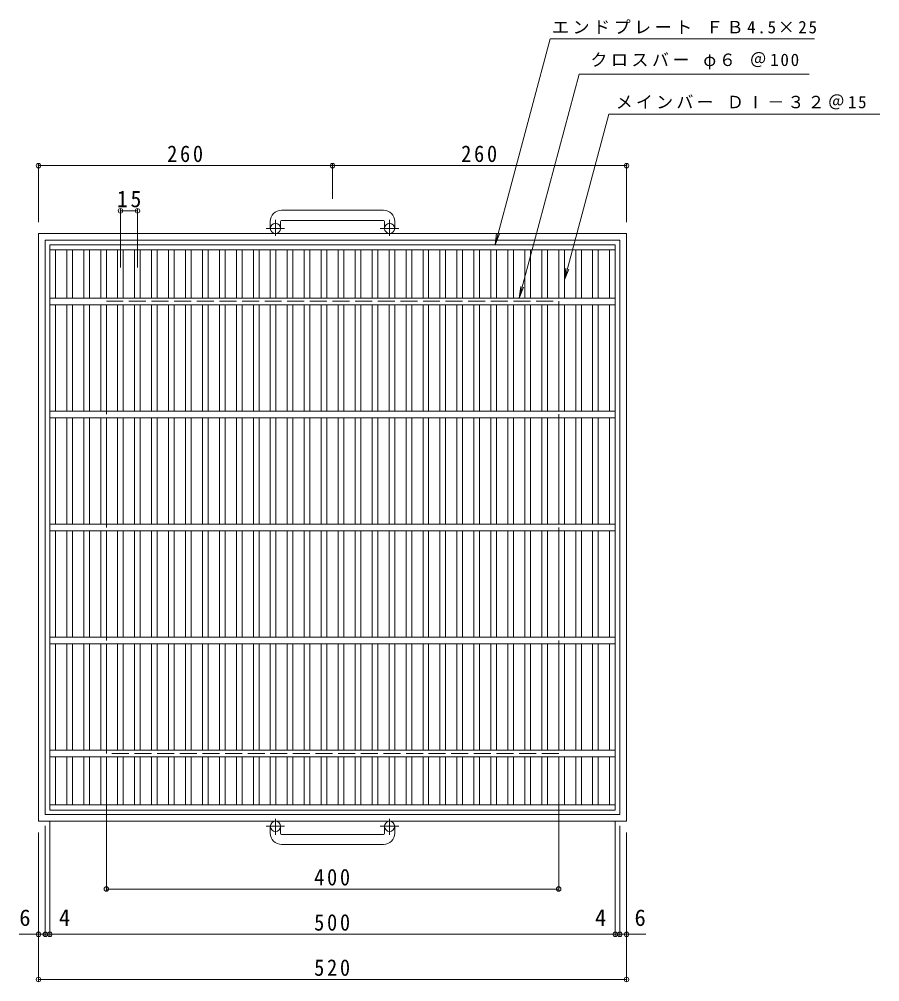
# Model space of a CAD drawing. Units: millimetres at full size, sheet at 1:5. Extents: x -666 to 879, y -685 to 671.
# Drawn here: x -666 to 95, y -180 to 671 of the extents above; entities that cross this region are included whole.
import ezdxf
from ezdxf.enums import TextEntityAlignment as Align

# ---------------------------------------------------------------- set-up
doc = ezdxf.new("R2010")
doc.units = ezdxf.units.MM
doc.header["$LTSCALE"] = 5
doc.header["$PDMODE"] = 32
doc.header["$PDSIZE"] = 4
doc.linetypes.add('CHAIN1', pattern=[8, 5, -1, 1, -1])
doc.linetypes.add('DASHED3', pattern=[4, 3, -1])
for name, color, linetype, lineweight in [('E-1', 2, 'Continuous', 9), ('E-2', 3, 'Continuous', 9), ('E-4', 7, 'Continuous', 9), ('E-5', 7, 'Continuous', 9)]:
    doc.layers.add(name, color=color, linetype=linetype, lineweight=lineweight)
doc.styles.add('ＭＳ ゴシック', font='')
doc.styles.get('ＭＳ ゴシック').set_extended_font_data('MS Gothic')

msp = doc.modelspace()

# ---------------------------------------------------------------- linework, layer by layer
at = {"layer": 'E-1'}
for p, q in [((-343.892, 502.279), (-433.892, 502.279)), ((-443.892, 492.279), (-443.892, 486.179)), ((-434.893, 492.279), (-434.893, 486.179)), ((-433.892, 493.279), (-343.892, 493.279)), ((-342.892, 492.279), (-342.892, 486.179)), ((-333.892, 492.279), (-333.892, 486.179)), ((-648.893, 481.679), (-128.892, 481.679)), ((-648.893, 481.679), (-648.893, -38.321)), ((-128.892, 481.679), (-128.892, -38.321)), ((-642.893, 475.679), (-134.892, 475.679)), ((-642.893, 475.679), (-642.893, -32.321)), ((-134.892, 475.679), (-134.892, -32.321)), ((-642.893, -32.321), (-134.892, -32.321)), ((-648.893, -38.321), (-128.892, -38.321)), ((-443.892, -48.922), (-443.892, -42.821)), ((-434.893, -48.922), (-434.893, -42.821)), ((-433.892, -49.922), (-343.892, -49.922)), ((-342.892, -48.922), (-342.892, -42.821)), ((-333.892, -48.922), (-333.892, -42.821)), ((-343.892, -58.921), (-433.892, -58.921))]:
    msp.add_line(p, q, dxfattribs=at)
at = {"layer": 'E-1', "linetype": 'CHAIN1'}
for p, q in [((-431.229, 486.179), (-447.637, 486.179)), ((-439.392, 479.572), (-439.392, 493.669)), ((-330.23, 486.179), (-346.636, 486.179)), ((-338.392, 479.572), (-338.392, 493.669)), ((-439.392, -36.214), (-439.392, -50.311)), ((-338.392, -36.214), (-338.392, -50.311)), ((-431.229, -42.821), (-447.637, -42.821)), ((-330.23, -42.821), (-346.636, -42.821))]:
    msp.add_line(p, q, dxfattribs=at)
at = {"layer": 'E-1', "linetype": 'DASHED3'}
for p, q in [((-588.893, 421.679), (-188.893, 421.679)), ((-588.893, 21.68), (-588.893, 421.679)), ((-188.893, 421.679), (-188.893, 21.68)), ((-188.893, 21.68), (-588.893, 21.68))]:
    msp.add_line(p, q, dxfattribs=at)
at = {"layer": 'E-1'}
for centre in [(-439.392, 486.179), (-338.393, 486.179), (-439.392, -42.821), (-338.393, -42.821)]:
    msp.add_circle(centre, 4.5, dxfattribs=at)
for centre, radius, start, end in [((-433.892, 492.279), 10, 90, 180), ((-343.892, 492.279), 10, 0, 90), ((-433.892, 492.279), 1, 90, 180), ((-343.892, 492.279), 1, 0, 90), ((-433.892, -48.922), 10, 180, 270), ((-433.892, -48.922), 1, 180, 270), ((-343.892, -48.922), 10, 270, 0), ((-343.892, -48.922), 1, 270, 0)]:
    msp.add_arc(centre, radius, start, end, dxfattribs=at)
at = {"layer": 'E-2'}
for p, q in [((-638.893, 471.556), (-638.893, -28.444)), ((-638.893, 471.556), (-138.893, 471.556)), ((-138.893, -28.444), (-138.893, 471.556)), ((-638.893, 467.055), (-138.893, 467.055)), ((-633.893, 424.555), (-633.893, 467.055)), ((-623.893, 424.555), (-623.893, 467.055)), ((-618.893, 424.555), (-618.893, 467.055)), ((-608.893, 424.555), (-608.893, 467.055)), ((-603.893, 424.555), (-603.893, 467.055)), ((-593.893, 424.555), (-593.893, 467.055)), ((-588.893, 424.555), (-588.893, 467.055)), ((-578.893, 424.555), (-578.893, 467.055)), ((-573.893, 424.555), (-573.893, 467.055)), ((-563.893, 424.555), (-563.893, 467.055)), ((-558.893, 424.555), (-558.893, 467.055)), ((-548.893, 424.555), (-548.893, 467.055)), ((-543.893, 424.555), (-543.893, 467.055)), ((-533.893, 424.555), (-533.893, 467.055)), ((-528.893, 424.555), (-528.893, 467.055)), ((-518.893, 424.555), (-518.893, 467.055)), ((-513.893, 424.555), (-513.893, 467.055)), ((-503.893, 424.555), (-503.893, 467.055)), ((-498.893, 424.555), (-498.893, 467.055)), ((-488.893, 424.555), (-488.893, 467.055)), ((-483.893, 424.555), (-483.893, 467.055)), ((-473.893, 424.555), (-473.893, 467.055)), ((-468.893, 424.555), (-468.893, 467.055)), ((-458.893, 424.555), (-458.893, 467.055)), ((-453.893, 424.555), (-453.893, 467.055)), ((-443.893, 424.555), (-443.893, 467.055)), ((-438.893, 424.555), (-438.893, 467.055)), ((-428.893, 424.555), (-428.893, 467.055)), ((-423.893, 424.555), (-423.893, 467.055)), ((-413.893, 424.555), (-413.893, 467.055)), ((-408.893, 424.555), (-408.893, 467.055)), ((-398.893, 424.555), (-398.893, 467.055)), ((-393.893, 424.555), (-393.893, 467.055)), ((-383.893, 424.555), (-383.893, 467.055)), ((-378.893, 424.555), (-378.893, 467.055)), ((-368.893, 424.555), (-368.893, 467.055)), ((-363.893, 424.555), (-363.893, 467.055)), ((-353.893, 424.555), (-353.893, 467.055)), ((-348.893, 424.555), (-348.893, 467.055)), ((-338.893, 424.555), (-338.893, 467.055)), ((-333.893, 424.555), (-333.893, 467.055)), ((-323.893, 424.555), (-323.893, 467.055)), ((-318.893, 424.555), (-318.893, 467.055)), ((-308.893, 424.555), (-308.893, 467.055)), ((-303.893, 424.555), (-303.893, 467.055)), ((-293.893, 424.555), (-293.893, 467.055)), ((-288.893, 424.555), (-288.893, 467.055)), ((-278.893, 424.555), (-278.893, 467.055)), ((-273.893, 424.555), (-273.893, 467.055)), ((-263.893, 424.555), (-263.893, 467.055)), ((-258.893, 424.555), (-258.893, 467.055)), ((-248.893, 424.555), (-248.893, 467.055)), ((-243.893, 424.555), (-243.893, 467.055)), ((-233.893, 424.555), (-233.893, 467.055)), ((-228.893, 424.555), (-228.893, 467.055)), ((-218.893, 424.555), (-218.893, 467.055)), ((-213.893, 424.555), (-213.893, 467.055)), ((-203.893, 424.555), (-203.893, 467.055)), ((-198.893, 424.555), (-198.893, 467.055)), ((-188.893, 424.555), (-188.893, 467.055)), ((-183.893, 424.555), (-183.893, 467.055)), ((-173.893, 424.555), (-173.893, 467.055)), ((-168.893, 424.555), (-168.893, 467.055)), ((-158.893, 424.555), (-158.893, 467.055)), ((-153.893, 424.555), (-153.893, 467.055)), ((-143.893, 424.555), (-143.893, 467.055)), ((-138.893, 424.555), (-638.893, 424.555)), ((-138.893, 418.556), (-638.893, 418.556)), ((-633.893, 324.556), (-633.893, 418.556)), ((-623.893, 324.556), (-623.893, 418.556)), ((-618.893, 324.556), (-618.893, 418.556)), ((-608.893, 324.556), (-608.893, 418.556)), ((-603.893, 324.556), (-603.893, 418.556)), ((-593.893, 324.556), (-593.893, 418.556)), ((-588.893, 324.556), (-588.893, 418.556)), ((-578.893, 324.556), (-578.893, 418.556)), ((-573.893, 324.556), (-573.893, 418.556)), ((-563.893, 324.556), (-563.893, 418.556)), ((-558.893, 324.556), (-558.893, 418.556)), ((-548.893, 324.556), (-548.893, 418.556)), ((-543.893, 324.556), (-543.893, 418.556)), ((-533.893, 324.556), (-533.893, 418.556)), ((-528.893, 324.556), (-528.893, 418.556)), ((-518.893, 324.556), (-518.893, 418.556)), ((-513.893, 324.556), (-513.893, 418.556)), ((-503.893, 324.556), (-503.893, 418.556)), ((-498.893, 324.556), (-498.893, 418.556)), ((-488.893, 324.556), (-488.893, 418.556)), ((-483.893, 324.556), (-483.893, 418.556)), ((-473.893, 324.556), (-473.893, 418.556)), ((-468.893, 324.556), (-468.893, 418.556)), ((-458.893, 324.556), (-458.893, 418.556)), ((-453.893, 324.556), (-453.893, 418.556)), ((-443.893, 324.556), (-443.893, 418.556)), ((-438.893, 324.556), (-438.893, 418.556)), ((-428.893, 324.556), (-428.893, 418.556)), ((-423.893, 324.556), (-423.893, 418.556)), ((-413.893, 324.556), (-413.893, 418.556)), ((-408.893, 324.556), (-408.893, 418.556)), ((-398.893, 324.556), (-398.893, 418.556)), ((-393.893, 324.556), (-393.893, 418.556)), ((-383.893, 324.556), (-383.893, 418.556)), ((-378.893, 324.556), (-378.893, 418.556)), ((-368.893, 324.556), (-368.893, 418.556)), ((-363.893, 324.556), (-363.893, 418.556)), ((-353.893, 324.556), (-353.893, 418.556)), ((-348.893, 324.556), (-348.893, 418.556)), ((-338.893, 324.556), (-338.893, 418.556)), ((-333.893, 324.556), (-333.893, 418.556)), ((-323.893, 324.556), (-323.893, 418.556)), ((-318.893, 324.556), (-318.893, 418.556)), ((-308.893, 324.556), (-308.893, 418.556)), ((-303.893, 324.556), (-303.893, 418.556)), ((-293.893, 324.556), (-293.893, 418.556)), ((-288.893, 324.556), (-288.893, 418.556)), ((-278.893, 324.556), (-278.893, 418.556)), ((-273.893, 324.556), (-273.893, 418.556)), ((-263.893, 324.556), (-263.893, 418.556)), ((-258.893, 324.556), (-258.893, 418.556)), ((-248.893, 324.556), (-248.893, 418.556)), ((-243.893, 324.556), (-243.893, 418.556)), ((-233.893, 324.556), (-233.893, 418.556)), ((-228.893, 324.556), (-228.893, 418.556)), ((-218.893, 324.556), (-218.893, 418.556)), ((-213.893, 324.556), (-213.893, 418.556)), ((-203.893, 324.556), (-203.893, 418.556)), ((-198.893, 324.556), (-198.893, 418.556)), ((-188.893, 324.556), (-188.893, 418.556)), ((-183.893, 324.556), (-183.893, 418.556)), ((-173.893, 324.556), (-173.893, 418.556)), ((-168.893, 324.556), (-168.893, 418.556)), ((-158.893, 324.556), (-158.893, 418.556)), ((-153.893, 324.556), (-153.893, 418.556)), ((-143.893, 324.556), (-143.893, 418.556)), ((-138.893, 324.556), (-638.893, 324.556)), ((-138.893, 318.556), (-638.893, 318.556)), ((-633.893, 224.556), (-633.893, 318.556)), ((-623.893, 224.556), (-623.893, 318.556)), ((-618.893, 224.556), (-618.893, 318.556)), ((-608.893, 224.556), (-608.893, 318.556)), ((-603.893, 224.556), (-603.893, 318.556)), ((-593.893, 224.556), (-593.893, 318.556)), ((-588.893, 224.556), (-588.893, 318.556)), ((-578.893, 224.556), (-578.893, 318.556)), ((-573.893, 224.556), (-573.893, 318.556)), ((-563.893, 224.556), (-563.893, 318.556)), ((-558.893, 224.556), (-558.893, 318.556)), ((-548.893, 224.556), (-548.893, 318.556)), ((-543.893, 224.556), (-543.893, 318.556)), ((-533.893, 224.556), (-533.893, 318.556)), ((-528.893, 224.556), (-528.893, 318.556)), ((-518.893, 224.556), (-518.893, 318.556)), ((-513.893, 224.556), (-513.893, 318.556)), ((-503.893, 224.556), (-503.893, 318.556)), ((-498.893, 224.556), (-498.893, 318.556)), ((-488.893, 224.556), (-488.893, 318.556)), ((-483.893, 224.556), (-483.893, 318.556)), ((-473.893, 224.556), (-473.893, 318.556)), ((-468.893, 224.556), (-468.893, 318.556)), ((-458.893, 224.556), (-458.893, 318.556)), ((-453.893, 224.556), (-453.893, 318.556)), ((-443.893, 224.556), (-443.893, 318.556)), ((-438.893, 224.556), (-438.893, 318.556)), ((-428.893, 224.556), (-428.893, 318.556)), ((-423.893, 224.556), (-423.893, 318.556)), ((-413.893, 224.556), (-413.893, 318.556)), ((-408.893, 224.556), (-408.893, 318.556)), ((-398.893, 224.556), (-398.893, 318.556)), ((-393.893, 224.556), (-393.893, 318.556)), ((-383.893, 224.556), (-383.893, 318.556)), ((-378.893, 224.556), (-378.893, 318.556)), ((-368.893, 224.556), (-368.893, 318.556)), ((-363.893, 224.556), (-363.893, 318.556)), ((-353.893, 224.556), (-353.893, 318.556)), ((-348.893, 224.556), (-348.893, 318.556)), ((-338.893, 224.556), (-338.893, 318.556)), ((-333.893, 224.556), (-333.893, 318.556)), ((-323.893, 224.556), (-323.893, 318.556)), ((-318.893, 224.556), (-318.893, 318.556)), ((-308.893, 224.556), (-308.893, 318.556)), ((-303.893, 224.556), (-303.893, 318.556)), ((-293.893, 224.556), (-293.893, 318.556)), ((-288.893, 224.556), (-288.893, 318.556)), ((-278.893, 224.556), (-278.893, 318.556)), ((-273.893, 224.556), (-273.893, 318.556)), ((-263.893, 224.556), (-263.893, 318.556)), ((-258.893, 224.556), (-258.893, 318.556)), ((-248.893, 224.556), (-248.893, 318.556)), ((-243.893, 224.556), (-243.893, 318.556)), ((-233.893, 224.556), (-233.893, 318.556)), ((-228.893, 224.556), (-228.893, 318.556)), ((-218.893, 224.556), (-218.893, 318.556)), ((-213.893, 224.556), (-213.893, 318.556)), ((-203.893, 224.556), (-203.893, 318.556)), ((-198.893, 224.556), (-198.893, 318.556)), ((-188.893, 224.556), (-188.893, 318.556)), ((-183.893, 224.556), (-183.893, 318.556)), ((-173.893, 224.556), (-173.893, 318.556)), ((-168.893, 224.556), (-168.893, 318.556)), ((-158.893, 224.556), (-158.893, 318.556)), ((-153.893, 224.556), (-153.893, 318.556)), ((-143.893, 224.556), (-143.893, 318.556)), ((-138.893, 224.556), (-638.893, 224.556)), ((-138.893, 218.556), (-638.893, 218.556)), ((-633.893, 124.556), (-633.893, 218.556)), ((-623.893, 124.556), (-623.893, 218.556)), ((-618.893, 124.556), (-618.893, 218.556)), ((-608.893, 124.556), (-608.893, 218.556)), ((-603.893, 124.556), (-603.893, 218.556)), ((-593.893, 124.556), (-593.893, 218.556)), ((-588.893, 124.556), (-588.893, 218.556)), ((-578.893, 124.556), (-578.893, 218.556)), ((-573.893, 124.556), (-573.893, 218.556)), ((-563.893, 124.556), (-563.893, 218.556)), ((-558.893, 124.556), (-558.893, 218.556)), ((-548.893, 124.556), (-548.893, 218.556)), ((-543.893, 124.556), (-543.893, 218.556)), ((-533.893, 124.556), (-533.893, 218.556)), ((-528.893, 124.556), (-528.893, 218.556)), ((-518.893, 124.556), (-518.893, 218.556)), ((-513.893, 124.556), (-513.893, 218.556)), ((-503.893, 124.556), (-503.893, 218.556)), ((-498.893, 124.556), (-498.893, 218.556)), ((-488.893, 124.556), (-488.893, 218.556)), ((-483.893, 124.556), (-483.893, 218.556)), ((-473.893, 124.556), (-473.893, 218.556)), ((-468.893, 124.556), (-468.893, 218.556)), ((-458.893, 124.556), (-458.893, 218.556)), ((-453.893, 124.556), (-453.893, 218.556)), ((-443.893, 124.556), (-443.893, 218.556)), ((-438.893, 124.556), (-438.893, 218.556)), ((-428.893, 124.556), (-428.893, 218.556)), ((-423.893, 124.556), (-423.893, 218.556)), ((-413.893, 124.556), (-413.893, 218.556)), ((-408.893, 124.556), (-408.893, 218.556)), ((-398.893, 124.556), (-398.893, 218.556)), ((-393.893, 124.556), (-393.893, 218.556)), ((-383.893, 124.556), (-383.893, 218.556)), ((-378.893, 124.556), (-378.893, 218.556)), ((-368.893, 124.556), (-368.893, 218.556)), ((-363.893, 124.556), (-363.893, 218.556)), ((-353.893, 124.556), (-353.893, 218.556)), ((-348.893, 124.556), (-348.893, 218.556)), ((-338.893, 124.556), (-338.893, 218.556)), ((-333.893, 124.556), (-333.893, 218.556)), ((-323.893, 124.556), (-323.893, 218.556)), ((-318.893, 124.556), (-318.893, 218.556)), ((-308.893, 124.556), (-308.893, 218.556)), ((-303.893, 124.556), (-303.893, 218.556)), ((-293.893, 124.556), (-293.893, 218.556)), ((-288.893, 124.556), (-288.893, 218.556)), ((-278.893, 124.556), (-278.893, 218.556)), ((-273.893, 124.556), (-273.893, 218.556)), ((-263.893, 124.556), (-263.893, 218.556)), ((-258.893, 124.556), (-258.893, 218.556)), ((-248.893, 124.556), (-248.893, 218.556)), ((-243.893, 124.556), (-243.893, 218.556)), ((-233.893, 124.556), (-233.893, 218.556)), ((-228.893, 124.556), (-228.893, 218.556)), ((-218.893, 124.556), (-218.893, 218.556)), ((-213.893, 124.556), (-213.893, 218.556)), ((-203.893, 124.556), (-203.893, 218.556)), ((-198.893, 124.556), (-198.893, 218.556)), ((-188.893, 124.556), (-188.893, 218.556)), ((-183.893, 124.556), (-183.893, 218.556)), ((-173.893, 124.556), (-173.893, 218.556)), ((-168.893, 124.556), (-168.893, 218.556)), ((-158.893, 124.556), (-158.893, 218.556)), ((-153.893, 124.556), (-153.893, 218.556)), ((-143.893, 124.556), (-143.893, 218.556)), ((-138.893, 124.556), (-638.893, 124.556)), ((-138.893, 118.556), (-638.893, 118.556)), ((-633.893, 24.556), (-633.893, 118.556)), ((-623.893, 24.556), (-623.893, 118.556)), ((-618.893, 24.556), (-618.893, 118.556)), ((-608.893, 24.556), (-608.893, 118.556)), ((-603.893, 24.556), (-603.893, 118.556)), ((-593.893, 24.556), (-593.893, 118.556)), ((-588.893, 24.556), (-588.893, 118.556)), ((-578.893, 24.556), (-578.893, 118.556)), ((-573.893, 24.556), (-573.893, 118.556)), ((-563.893, 24.556), (-563.893, 118.556)), ((-558.893, 24.556), (-558.893, 118.556)), ((-548.893, 24.556), (-548.893, 118.556)), ((-543.893, 24.556), (-543.893, 118.556)), ((-533.893, 24.556), (-533.893, 118.556)), ((-528.893, 24.556), (-528.893, 118.556)), ((-518.893, 24.556), (-518.893, 118.556)), ((-513.893, 24.556), (-513.893, 118.556)), ((-503.893, 24.556), (-503.893, 118.556)), ((-498.893, 24.556), (-498.893, 118.556)), ((-488.893, 24.556), (-488.893, 118.556)), ((-483.893, 24.556), (-483.893, 118.556)), ((-473.893, 24.556), (-473.893, 118.556)), ((-468.893, 24.556), (-468.893, 118.556)), ((-458.893, 24.556), (-458.893, 118.556)), ((-453.893, 24.556), (-453.893, 118.556)), ((-443.893, 24.556), (-443.893, 118.556)), ((-438.893, 24.556), (-438.893, 118.556)), ((-428.893, 24.556), (-428.893, 118.556)), ((-423.893, 24.556), (-423.893, 118.556)), ((-413.893, 24.556), (-413.893, 118.556)), ((-408.893, 24.556), (-408.893, 118.556)), ((-398.893, 24.556), (-398.893, 118.556)), ((-393.893, 24.556), (-393.893, 118.556)), ((-383.893, 24.556), (-383.893, 118.556)), ((-378.893, 24.556), (-378.893, 118.556)), ((-368.893, 24.556), (-368.893, 118.556)), ((-363.893, 24.556), (-363.893, 118.556)), ((-353.893, 24.556), (-353.893, 118.556)), ((-348.893, 24.556), (-348.893, 118.556)), ((-338.893, 24.556), (-338.893, 118.556)), ((-333.893, 24.556), (-333.893, 118.556)), ((-323.893, 24.556), (-323.893, 118.556)), ((-318.893, 24.556), (-318.893, 118.556)), ((-308.893, 24.556), (-308.893, 118.556)), ((-303.893, 24.556), (-303.893, 118.556)), ((-293.893, 24.556), (-293.893, 118.556)), ((-288.893, 24.556), (-288.893, 118.556)), ((-278.893, 24.556), (-278.893, 118.556)), ((-273.893, 24.556), (-273.893, 118.556)), ((-263.893, 24.556), (-263.893, 118.556)), ((-258.893, 24.556), (-258.893, 118.556)), ((-248.893, 24.556), (-248.893, 118.556)), ((-243.893, 24.556), (-243.893, 118.556)), ((-233.893, 24.556), (-233.893, 118.556)), ((-228.893, 24.556), (-228.893, 118.556)), ((-218.893, 24.556), (-218.893, 118.556)), ((-213.893, 24.556), (-213.893, 118.556)), ((-203.893, 24.556), (-203.893, 118.556)), ((-198.893, 24.556), (-198.893, 118.556)), ((-188.893, 24.556), (-188.893, 118.556)), ((-183.893, 24.556), (-183.893, 118.556)), ((-173.893, 24.556), (-173.893, 118.556)), ((-168.893, 24.556), (-168.893, 118.556)), ((-158.893, 24.556), (-158.893, 118.556)), ((-153.893, 24.556), (-153.893, 118.556)), ((-143.893, 24.556), (-143.893, 118.556)), ((-138.893, 24.556), (-638.893, 24.556)), ((-138.893, 18.555), (-638.893, 18.555)), ((-633.893, -23.821), (-633.893, 18.555)), ((-623.893, -23.821), (-623.893, 18.555)), ((-618.893, -23.821), (-618.893, 18.555)), ((-608.893, -23.821), (-608.893, 18.555)), ((-603.893, -23.821), (-603.893, 18.555)), ((-593.893, -23.821), (-593.893, 18.555)), ((-588.893, -23.821), (-588.893, 18.555)), ((-578.893, -23.821), (-578.893, 18.555)), ((-573.893, -23.821), (-573.893, 18.555)), ((-563.893, -23.821), (-563.893, 18.555)), ((-558.893, -23.821), (-558.893, 18.555)), ((-548.893, -23.821), (-548.893, 18.555)), ((-543.893, -23.821), (-543.893, 18.555)), ((-533.893, -23.821), (-533.893, 18.555)), ((-528.893, -23.821), (-528.893, 18.555)), ((-518.893, -23.821), (-518.893, 18.555)), ((-513.893, -23.821), (-513.893, 18.555)), ((-503.893, -23.821), (-503.893, 18.555)), ((-498.893, -23.821), (-498.893, 18.555)), ((-488.893, -23.821), (-488.893, 18.555)), ((-483.893, -23.821), (-483.893, 18.555)), ((-473.893, -23.821), (-473.893, 18.555)), ((-468.893, -23.821), (-468.893, 18.555)), ((-458.893, -23.821), (-458.893, 18.555)), ((-453.893, -23.821), (-453.893, 18.555)), ((-443.893, -23.821), (-443.893, 18.555)), ((-438.893, -23.821), (-438.893, 18.555)), ((-428.893, -23.821), (-428.893, 18.555)), ((-423.893, -23.821), (-423.893, 18.555)), ((-413.893, -23.821), (-413.893, 18.555)), ((-408.893, -23.821), (-408.893, 18.555)), ((-398.893, -23.821), (-398.893, 18.555)), ((-393.893, -23.821), (-393.893, 18.555)), ((-383.893, -23.821), (-383.893, 18.555)), ((-378.893, -23.821), (-378.893, 18.555)), ((-368.893, -23.821), (-368.893, 18.555)), ((-363.893, -23.821), (-363.893, 18.555)), ((-353.893, -23.821), (-353.893, 18.555)), ((-348.893, -23.821), (-348.893, 18.555)), ((-338.893, -23.821), (-338.893, 18.555)), ((-333.893, -23.821), (-333.893, 18.555)), ((-323.893, -23.821), (-323.893, 18.555)), ((-318.893, -23.821), (-318.893, 18.555)), ((-308.893, -23.821), (-308.893, 18.555)), ((-303.893, -23.821), (-303.893, 18.555)), ((-293.893, -23.821), (-293.893, 18.555)), ((-288.893, -23.821), (-288.893, 18.555)), ((-278.893, -23.821), (-278.893, 18.555)), ((-273.893, -23.821), (-273.893, 18.555)), ((-263.893, -23.821), (-263.893, 18.555)), ((-258.893, -23.821), (-258.893, 18.555)), ((-248.893, -23.821), (-248.893, 18.555)), ((-243.893, -23.821), (-243.893, 18.555)), ((-233.893, -23.821), (-233.893, 18.555)), ((-228.893, -23.821), (-228.893, 18.555)), ((-218.893, -23.821), (-218.893, 18.555)), ((-213.893, -23.821), (-213.893, 18.555)), ((-203.893, -23.821), (-203.893, 18.555)), ((-198.893, -23.821), (-198.893, 18.555)), ((-188.893, -23.821), (-188.893, 18.555)), ((-183.893, -23.821), (-183.893, 18.555)), ((-173.893, -23.821), (-173.893, 18.555)), ((-168.893, -23.821), (-168.893, 18.555)), ((-158.893, -23.821), (-158.893, 18.555)), ((-153.893, -23.821), (-153.893, 18.555)), ((-143.893, -23.821), (-143.893, 18.555)), ((-138.893, -23.821), (-638.893, -23.821)), ((-138.893, -28.444), (-638.893, -28.444))]:
    msp.add_line(p, q, dxfattribs=at)
at = {"layer": 'E-4'}
for p, q in [((-648.893, 543.179), (-648.893, 491.679)), ((-648.893, 541.679), (-388.892, 541.679)), ((-388.892, 543.179), (-388.892, 512.279)), ((-388.892, 541.679), (-128.892, 541.679)), ((-128.892, 543.179), (-128.892, 491.679)), ((-576.393, 503.179), (-576.393, 451.679)), ((-561.393, 503.179), (-561.393, 451.679)), ((-576.393, 501.679), (-561.393, 501.679)), ((-588.893, -99.821), (-588.893, 11.68)), ((-188.893, -99.821), (-188.893, 11.68)), ((-642.893, -139.821), (-642.893, -42.321)), ((-638.893, -139.821), (-638.893, -38.32)), ((-138.893, -139.821), (-138.893, -38.32)), ((-134.892, -139.821), (-134.892, -42.321)), ((-648.893, -179.821), (-648.893, -48.321)), ((-128.892, -179.821), (-128.892, -48.321)), ((-588.893, -98.321), (-188.893, -98.321)), ((-648.893, -138.321), (-665.893, -138.321)), ((-648.893, -138.321), (-642.893, -138.321)), ((-642.893, -138.321), (-638.893, -138.321)), ((-638.893, -138.321), (-138.893, -138.321)), ((-138.893, -138.321), (-134.892, -138.321)), ((-134.892, -138.321), (-128.892, -138.321)), ((-128.892, -138.321), (-111.892, -138.321)), ((-648.893, -178.321), (-128.892, -178.321))]:
    msp.add_line(p, q, dxfattribs=at)
for p in [(-648.893, 541.679), (-388.892, 541.679), (-128.892, 541.679), (-576.393, 501.679), (-561.393, 501.679), (-588.893, -98.321), (-188.893, -98.321), (-648.893, -138.321), (-642.893, -138.321), (-638.893, -138.321), (-138.893, -138.321), (-134.892, -138.321), (-128.892, -138.321), (-648.893, -178.321), (-128.892, -178.321)]:
    msp.add_point(p, dxfattribs=at)
at = {"layer": 'E-5'}
for p, q in [((-245.204, 471.679), (-243.844, 482.007)), ((-245.204, 471.679), (-241.218, 481.303)), ((-183.893, 440.525), (-182.534, 450.852)), ((-183.893, 440.525), (-179.907, 450.149)), ((-223.893, 424.555), (-222.533, 434.883)), ((-223.893, 424.555), (-219.907, 434.179))]:
    msp.add_line(p, q, dxfattribs=at)
for points in [[(-245.204, 471.679), (-196.376, 653.908), (37.25, 653.908)], [(-223.893, 424.555), (-170.811, 622.658), (32.524, 622.658)], [(-183.893, 440.525), (-144.581, 587.241), (94.963, 587.241)]]:
    msp.add_lwpolyline(points, dxfattribs=at)

# ---------------------------------------------------------------- texts
at = {"layer": 'E-4', "color": 2, "style": 'ＭＳ ゴシック'}
for s, p in [('6', (-665.893, -135.321)), ('4', (-630.893, -135.321)), ('4', (-156.893, -135.321)), ('6', (-121.892, -135.321))]:
    msp.add_text(s, height=14.66, dxfattribs=at).set_placement(p, align=Align.BOTTOM_LEFT)
at = {"layer": 'E-4', "color": 2, "char_height": 14.66, "attachment_point": 7, "style": 'ＭＳ ゴシック'}
for s, insert in [('\\T1.27;\\W0.9;260', (-535.143, 544.679)), ('\\T1.27;\\W0.9;260', (-275.142, 544.679)), ('\\T1.27;\\W0.95;15', (-579.518, 504.679)), ('\\T1.27;\\W0.9;400', (-405.143, -95.321)), ('\\T1.27;\\W0.9;500', (-405.143, -135.321)), ('\\T1.27;\\W0.9;520', (-405.142, -175.321))]:
    msp.add_mtext(s, dxfattribs=dict(at, insert=insert))
at = {"layer": 'E-5', "char_height": 11, "attachment_point": 7, "style": 'ＭＳ ゴシック'}
for s, insert in [('\\T1.21;エンドプレート\\~ＦＢ4.5×25', (-194.787, 658.075)), ('\\T1.21;クロスバー\\~φ６\\~＠100', (-160.861, 626.824)), ('\\T1.19;メインバー\\~ＤⅠ－３２＠15', (-138.419, 591.408))]:
    msp.add_mtext(s, dxfattribs=dict(at, insert=insert))

doc.saveas('drawing.dxf')
